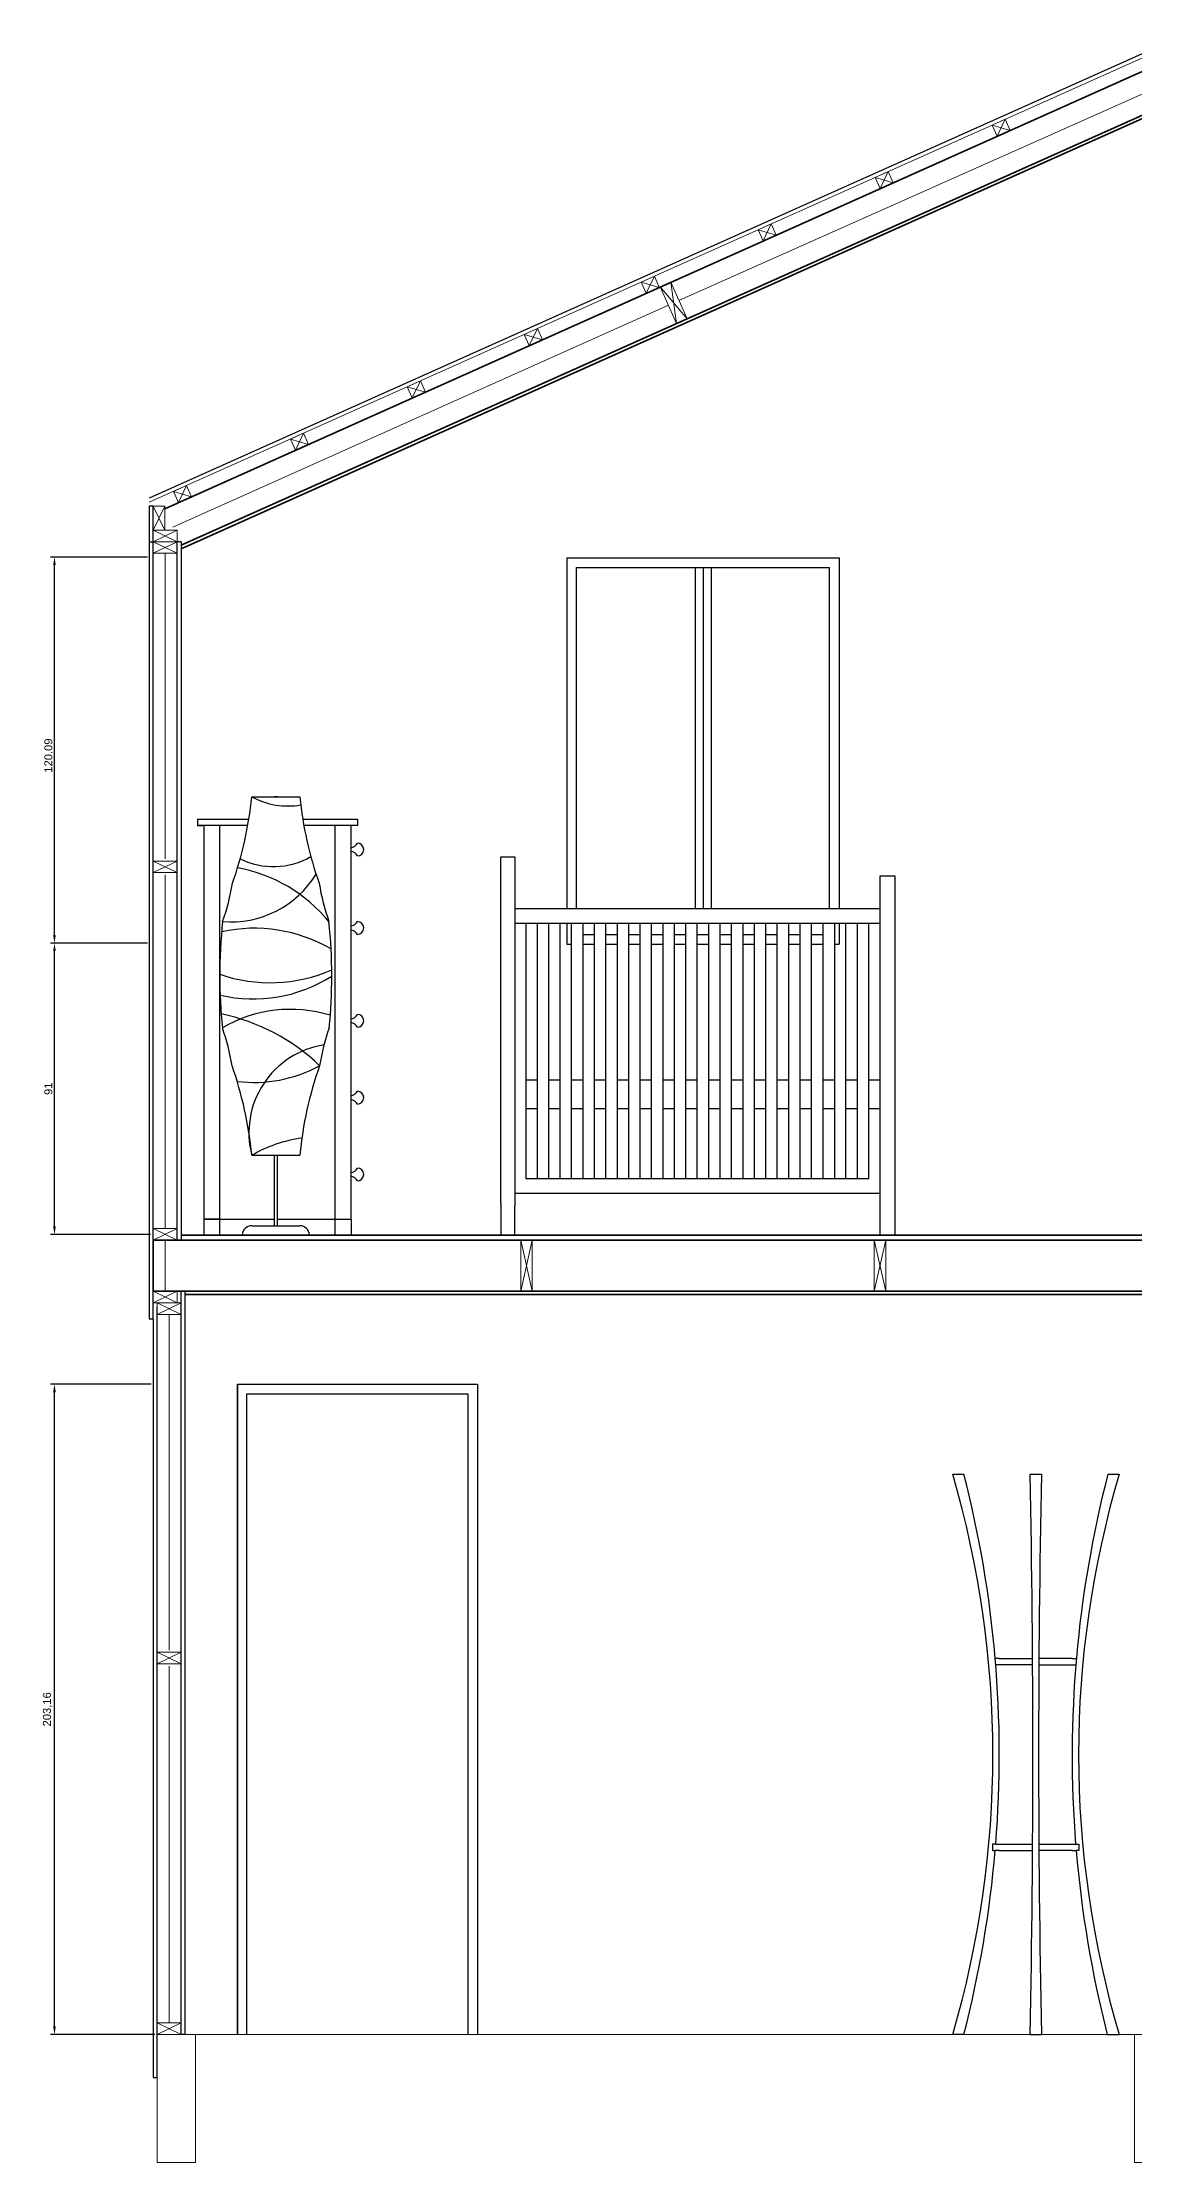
# Model space of a CAD drawing. Header units: inches. Extents: x 1841 to 3762, y 1077 to 2987.
# Drawn here: x 2952 to 3294, y 2276 to 2939 of the extents above; entities that cross this region are included whole.
import ezdxf

# ---------------------------------------------------------------- set-up
doc = ezdxf.new("R2010")
doc.units = ezdxf.units.IN
doc.header["$MEASUREMENT"] = 0
for name, color, linetype, lineweight in [('A-ANNO-SYMB', 3, 'Continuous', 18), ('A-DETL-MCUT', 4, 'Continuous', 25), ('A-ELEV-IDEN', 3, 'Continuous', 18), ('A-ELEV-MBE1', 7, 'Continuous', 35), ('A-ELEV-MBE2', 4, 'Continuous', 25), ('A-SECT-MCUT', 7, 'Continuous', 35), ('A-WALL-PATT', 8, 'Continuous', 18), ('A-WALL-STUD', 3, 'Continuous', 18)]:
    doc.layers.add(name, color=color, linetype=linetype, lineweight=lineweight)
doc.layers.add('simona arzu 1', color=1, linetype='Continuous')
doc.styles.get("Standard").update_dxf_attribs({"font": 'Arial.ttf'})
doc.dimstyles.new('ISO-25', dxfattribs={"dimtxt": 2.5, "dimasz": 2.5, "dimexe": 1.25, "dimexo": 0.625, "dimtad": 1, "dimtxsty": 'Standard', "dimcen": 2.5, "dimadec": 0, "dimazin": 0, "dimtfac": 1, "dimtmove": 0, "dimatfit": 3, "dimfxl": 1, "dimarcsym": 0})

# ---------------------------------------------------------------- blocks, each defined once
blk = doc.blocks.new('*D38')
at = {"color": 0, "lineweight": -2, "transparency": 16777216}
for p, q in [((2985.16, 2657.48), (2954.84, 2657.48)), ((2956.09, 2568.98), (2956.09, 2654.98)), ((2986.07, 2566.48), (2954.84, 2566.48))]:
    blk.add_line(p, q, dxfattribs=at)
at = {"color": 0, "transparency": 16777216}
for points in [[(2955.67, 2654.98), (2956.51, 2654.98), (2956.09, 2657.48)], [(2955.67, 2568.98), (2956.51, 2568.98), (2956.09, 2566.48)]]:
    blk.add_solid(points, dxfattribs=at)
at = {"color": 0, "transparency": 16777216, "insert": (2954.2, 2611.98), "char_height": 2.5, "attachment_point": 5, "rotation": 90}
blk.add_mtext('91', dxfattribs=at)
blk = doc.blocks.new('*D39')
at = {"color": 0, "lineweight": -2, "transparency": 16777216}
for p, q in [((2985.16, 2778.06), (2954.84, 2778.06)), ((2956.09, 2659.98), (2956.09, 2775.56)), ((2985.16, 2657.48), (2954.84, 2657.48))]:
    blk.add_line(p, q, dxfattribs=at)
at = {"color": 0, "transparency": 16777216}
for points in [[(2955.67, 2775.56), (2956.51, 2775.56), (2956.09, 2778.06)], [(2955.67, 2659.98), (2956.51, 2659.98), (2956.09, 2657.48)]]:
    blk.add_solid(points, dxfattribs=at)
at = {"color": 0, "transparency": 16777216, "insert": (2954.2, 2716.06), "char_height": 2.5, "attachment_point": 5, "rotation": 90}
blk.add_mtext('120.09', dxfattribs=at)
blk = doc.blocks.new('*D42')
at = {"color": 0, "lineweight": -2, "transparency": 16777216}
for p, q in [((2986.3, 2519.67), (2954.84, 2519.67)), ((2956.09, 2319.02), (2956.09, 2517.17)), ((2987.5, 2316.52), (2954.84, 2316.52))]:
    blk.add_line(p, q, dxfattribs=at)
at = {"color": 0, "transparency": 16777216}
for points in [[(2955.67, 2517.17), (2956.51, 2517.17), (2956.09, 2519.67)], [(2955.67, 2319.02), (2956.51, 2319.02), (2956.09, 2316.52)]]:
    blk.add_solid(points, dxfattribs=at)
at = {"color": 0, "transparency": 16777216, "insert": (2953.96, 2418.09), "char_height": 2.5, "attachment_point": 5, "rotation": 90}
blk.add_mtext('203,16', dxfattribs=at)

msp = doc.modelspace()

# ---------------------------------------------------------------- linework, layer by layer
at = {"color": 0}
for p, q in [((3303.823, 2938.883), (2985.725, 2796.513)), ((3095.507, 2576.186), (3095.507, 2566.209)), ((3099.97, 2566.209), (3099.97, 2575.317)), ((3214.075, 2566.209), (3214.075, 2576.505)), ((3218.681, 2575.829), (3218.681, 2566.209)), ((3095.507, 2566.209), (3099.97, 2566.209)), ((3218.681, 2566.209), (3214.075, 2566.209))]:
    msp.add_line(p, q, dxfattribs=at)
for p, q in [((3017.746, 2703.182), (3032.746, 2703.182)), ((3017.746, 2703.182), (3030.246, 2703.182)), ((3017.746, 2703.182), (3025.246, 2703.182)), ((3025.746, 2703.182), (3024.746, 2703.182)), ((3024.746, 2703.182), (3025.246, 2703.182)), ((3000.746, 2696.209), (3000.746, 2694.209)), ((3000.746, 2696.209), (3016.83, 2696.209)), ((3033.663, 2696.209), (3050.746, 2696.209)), ((3050.746, 2696.209), (3050.746, 2694.209)), ((3016.487, 2694.209), (3000.746, 2694.209)), ((3000.746, 2694.209), (3002.746, 2694.209)), ((3002.746, 2694.209), (3002.746, 2566.209)), ((3007.746, 2571.225), (3007.746, 2694.209)), ((3050.746, 2694.209), (3034.006, 2694.209)), ((3043.746, 2571.225), (3043.746, 2694.209)), ((3048.746, 2571.225), (3048.746, 2694.209)), ((3017.746, 2591.182), (3032.746, 2591.182)), ((3024.746, 2591.182), (3024.746, 2569.182)), ((3025.746, 2569.182), (3025.746, 2591.182)), ((3007.746, 2571.225), (3002.746, 2571.225)), ((3002.746, 2571.225), (3024.746, 2571.225)), ((3007.746, 2566.209), (3007.746, 2571.225)), ((3025.746, 2571.225), (3048.746, 2571.225)), ((3043.746, 2566.209), (3043.746, 2571.225)), ((3043.746, 2571.225), (3048.746, 2571.225)), ((3048.746, 2571.225), (3048.746, 2566.209)), ((3002.746, 2566.209), (3007.746, 2566.209)), ((3017.746, 2569.182), (3032.746, 2569.182)), ((3048.746, 2566.209), (3043.746, 2566.209)), ((3236.745, 2491.517), (3240.245, 2491.517)), ((3260.941, 2491.517), (3264.441, 2491.517)), ((3285.231, 2491.517), (3288.637, 2491.517)), ((3251.311, 2434.017), (3250.028, 2434.017)), ((3261.697, 2432.017), (3250.194, 2432.017)), ((3251.311, 2434.017), (3251.311, 2434.017)), ((3251.311, 2434.017), (3261.697, 2434.017)), ((3263.673, 2432.017), (3275.218, 2432.017)), ((3274.072, 2434.017), (3263.686, 2434.017)), ((3274.072, 2434.017), (3275.386, 2434.017)), ((3251.311, 2404.017), (3251.311, 2404.017)), ((3250.194, 2376.017), (3249.194, 2376.017)), ((3249.194, 2376.017), (3249.194, 2374.017)), ((3249.194, 2374.017), (3250.028, 2374.017)), ((3251.311, 2374.017), (3250.028, 2374.017)), ((3250.194, 2376.017), (3261.71, 2376.017)), ((3251.311, 2374.017), (3261.697, 2374.017)), ((3263.673, 2376.017), (3275.16, 2376.017)), ((3274.072, 2374.017), (3263.686, 2374.017)), ((3274.072, 2374.017), (3275.323, 2374.017)), ((3275.16, 2376.017), (3276.16, 2376.017)), ((3276.16, 2374.017), (3275.323, 2374.017)), ((3276.16, 2376.017), (3276.16, 2374.017)), ((3240.245, 2316.517), (3236.745, 2316.517)), ((3260.941, 2316.517), (3264.441, 2316.517)), ((3285.044, 2316.517), (3288.745, 2316.517))]:
    msp.add_line(p, q)
for centre, radius, start, end in [((2902.736, 2714.749), 115.59, 340.509371, 354.256853), ((3028.954, 2723.7), 23.38, 241.355181, 280.029034), ((3147.756, 2714.749), 115.59, 185.743147, 199.490629), ((3024.502, 2704.76), 23.38, 243.612615, 299.998116), ((3048.12, 2690.253), 3.046, 281.860217, 329.556276), ((3048.12, 2683.166), 3.046, 30.443724, 78.139783), ((3050.746, 2686.709), 2, 270, 90), ((3011.097, 2695.502), 31.416, 265.518674, 328.321514), ((2942.213, 2687.516), 70.408, 340.645058, 350.736017), ((3004.553, 2633.539), 48.272, 39.405478, 79.567233), ((3108.279, 2687.516), 70.408, 189.263983, 199.354942), ((3169.546, 2647.182), 161.8, 173.968917, 180), ((2880.946, 2647.182), 161.8, 0, 6.031083), ((3048.12, 2665.753), 3.046, 281.860217, 329.556276), ((3050.746, 2662.209), 2, 270, 90), ((3018.427, 2613.843), 48.272, 60.05336, 102.059259), ((3048.12, 2658.666), 3.046, 30.443724, 78.139783), ((3169.546, 2647.182), 161.8, 180, 185.729051), ((3023.479, 2693.371), 48.272, 250.980332, 293.510416), ((3018.252, 2685.707), 45.653, 256.836658, 302.448513), ((2880.946, 2647.182), 161.8, 354.263705, 0), ((3029.896, 2594.266), 42.509, 73.060275, 120.13527), ((2995.548, 2573.944), 62.681, 46.196277, 78.373384), ((2942.073, 2607.847), 70.408, 9.263983, 19.224266), ((3108.425, 2607.847), 70.408, 160.793276, 170.736017), ((3048.12, 2636.753), 3.046, 281.860217, 329.556276), ((3048.12, 2629.666), 3.046, 30.443724, 78.139783), ((3050.746, 2633.209), 2, 270, 90), ((3044.635, 2598.243), 27.8, 98.929608, 194.714184), ((2899.877, 2579.832), 118.414, 5.499931, 19.408565), ((3018.507, 2656.46), 42.509, 262.785375, 298.722844), ((3149.689, 2580.017), 117.474, 160.525366, 174.546428), ((3048.12, 2612.753), 3.046, 281.860217, 329.556276), ((3050.746, 2609.209), 2, 270, 90), ((3048.12, 2605.666), 3.046, 30.443724, 78.139783), ((3039.088, 2554.418), 42.509, 97.712909, 120.13527), ((3048.12, 2588.753), 3.046, 281.860217, 329.556276), ((3048.12, 2581.666), 3.046, 30.443724, 78.139783), ((3050.746, 2585.209), 2, 270, 90), ((3017.746, 2566.181), 3, 90.001757, 179.46638), ((3032.746, 2566.182), 3, 0.534994, 90), ((2938.374, 2404.017), 310.937, 343.655751, 16.344249), ((2899.826, 2404.017), 351.484, 355.430854, 14.415044), ((-1210.782, 2404.017), 4472.58, 358.879014, 1.120986), ((7736.165, 2404.017), 4472.58, 178.879014, 181.120986), ((3625.556, 2403.653), 351.484, 165.523833, 184.509769), ((3584.472, 2404.018), 308.4, 163.517733, 196.482727), ((2899.826, 2404.017), 351.484, 345.584956, 355.103717), ((3625.556, 2403.653), 351.484, 184.836879, 194.353937)]:
    msp.add_arc(centre, radius, start, end)
at = {"layer": 'A-ANNO-SYMB', "color": 0}
msp.add_line((3293.562, 2316.517), (2994.63, 2316.517), dxfattribs=at)
for points in [[(3000.137, 2316.517), (2988.128, 2316.517), (2988.128, 2276.486), (3000.137, 2276.486)], [(3305.571, 2316.517), (3293.562, 2316.517), (3293.562, 2276.486), (3305.571, 2276.486)]]:
    msp.add_lwpolyline(points, close=True, dxfattribs=at)
at = {"layer": 'A-DETL-MCUT', "color": 0}
msp.add_line((2995.636, 2782.877), (2994.433, 2782.877), dxfattribs=at)
msp.add_lwpolyline([(2986.927, 2793.985), (2985.725, 2793.985), (2985.725, 2782.877), (2986.927, 2782.877)], close=True, dxfattribs=at)
for points in [[(2985.725, 2782.877), (2985.725, 2540.089), (2986.925, 2540.089), (2986.927, 2782.877)], [(2995.634, 2782.877), (2995.634, 2564.708), (2994.433, 2564.708), (2994.433, 2782.877)], [(2996.835, 2548.696), (2996.835, 2316.517), (2995.634, 2316.517), (2995.634, 2548.696)], [(2986.925, 2540.089), (2986.926, 2303.106), (2988.128, 2303.106), (2988.128, 2541.491)]]:
    msp.add_lwpolyline(points, dxfattribs=at)
at = {"layer": 'A-ELEV-IDEN', "color": 0}
msp.add_lwpolyline([(3297.706, 2934.794), (2985.725, 2795.195)], dxfattribs=at)
at = {"layer": 'A-ELEV-MBE1', "color": 0}
for p, q in [((3299.066, 2566.209), (2995.634, 2566.209)), ((3126.635, 2547.695), (3298.066, 2547.695))]:
    msp.add_line(p, q, dxfattribs=at)
for points in [[(2990.53, 2793.178), (3303.823, 2933.365)], [(2995.634, 2781.757), (3299.07, 2917.533)], [(3212.001, 2877.477), (3299.07, 2916.437)], [(2995.634, 2780.661), (3212.001, 2877.477)], [(2986.925, 2548.696), (3306.572, 2548.696), (3306.572, 2564.708), (2986.927, 2564.708), (2986.925, 2548.696)], [(2996.835, 2547.695), (3126.635, 2547.695)]]:
    msp.add_lwpolyline(points, dxfattribs=at)
at = {"layer": 'A-ELEV-MBE2', "color": 0}
for p, q in [((3116.218, 2777.873), (3116.218, 2668.169)), ((3116.218, 2777.873), (3201.283, 2777.873)), ((3201.283, 2777.873), (3201.283, 2668.169)), ((3119.22, 2774.87), (3198.281, 2774.87)), ((3119.22, 2668.169), (3119.22, 2774.87)), ((3156.248, 2774.87), (3156.248, 2668.169)), ((3158.75, 2774.87), (3158.75, 2668.169)), ((3161.252, 2774.87), (3161.252, 2668.169)), ((3198.281, 2668.169), (3198.281, 2774.87)), ((3116.218, 2663.706), (3116.218, 2657.167)), ((3201.283, 2663.706), (3201.283, 2657.167)), ((3116.218, 2657.167), (3117.677, 2657.167)), ((3121.248, 2660.169), (3124.818, 2660.169)), ((3121.248, 2657.167), (3124.818, 2657.167)), ((3128.388, 2660.169), (3131.958, 2660.169)), ((3128.388, 2657.167), (3131.958, 2657.167)), ((3135.529, 2660.169), (3139.099, 2660.169)), ((3135.529, 2657.167), (3139.099, 2657.167)), ((3142.669, 2660.169), (3146.24, 2660.169)), ((3142.669, 2657.167), (3146.24, 2657.167)), ((3149.81, 2660.169), (3153.38, 2660.169)), ((3149.81, 2657.167), (3153.38, 2657.167)), ((3156.95, 2660.169), (3160.521, 2660.169)), ((3156.95, 2657.167), (3160.521, 2657.167)), ((3164.091, 2660.169), (3167.661, 2660.169)), ((3164.091, 2657.167), (3167.661, 2657.167)), ((3171.231, 2660.169), (3174.802, 2660.169)), ((3171.231, 2657.167), (3174.802, 2657.167)), ((3178.372, 2660.169), (3181.942, 2660.169)), ((3178.372, 2657.167), (3181.942, 2657.167)), ((3185.513, 2660.169), (3189.083, 2660.169)), ((3185.513, 2657.167), (3189.083, 2657.167)), ((3192.653, 2660.169), (3196.223, 2660.169)), ((3192.653, 2657.167), (3196.223, 2657.167)), ((3199.794, 2657.167), (3201.283, 2657.167)), ((2988.128, 2321.52), (2988.128, 2543.692))]:
    msp.add_line(p, q, dxfattribs=at)
for points in [[(3013.237, 2519.673), (3013.237, 2519.673), (3088.296, 2519.673), (3088.296, 2316.517)], [(3016.24, 2316.517), (3016.24, 2516.671), (3085.294, 2516.671), (3085.294, 2316.517)]]:
    msp.add_lwpolyline(points, dxfattribs=at)
at = {"layer": 'A-SECT-MCUT', "color": 0}
msp.add_line((3013.238, 2519.673), (3013.238, 2316.517), dxfattribs=at)
at = {"layer": 'A-WALL-PATT', "color": 0, "ltscale": 0.1}
for p, q in [((2990.68, 2683.8), (2990.68, 2779.274)), ((2990.68, 2568.311), (2990.68, 2678.796)), ((2990.68, 2564.708), (2990.68, 2548.696)), ((2991.881, 2436.609), (2991.881, 2541.49)), ((2991.881, 2320.119), (2991.881, 2431.605))]:
    msp.add_line(p, q, dxfattribs=at)
at = {"layer": 'A-WALL-PATT', "color": 0, "ltscale": 0.16}
for points in [[(3151.216, 2858.227), (3302.022, 2925.429)], [(2993.079, 2787.467), (3147.927, 2856.755)]]:
    msp.add_lwpolyline(points, dxfattribs=at)
at = {"layer": 'A-WALL-STUD', "color": 0}
for p, q in [((3250.587, 2909.544), (3253.145, 2914.855)), ((3254.698, 2911.383), (3249.034, 2913.015)), ((3218.159, 2895.033), (3212.495, 2896.665)), ((3214.048, 2893.194), (3216.605, 2898.505)), ((3177.508, 2876.844), (3180.066, 2882.155)), ((3181.619, 2878.683), (3175.955, 2880.315)), ((3145.079, 2862.333), (3139.415, 2863.965)), ((3140.968, 2860.494), (3143.526, 2865.804)), ((3153.752, 2852.509), (3145.391, 2862.472)), ((3148.679, 2863.944), (3150.464, 2851.037)), ((3104.429, 2844.144), (3106.986, 2849.454)), ((3108.54, 2845.983), (3102.876, 2847.615)), ((3072, 2829.633), (3066.336, 2831.265)), ((3067.889, 2827.794), (3070.447, 2833.104)), ((3031.349, 2811.443), (3033.907, 2816.754)), ((3035.46, 2813.283), (3029.796, 2814.915)), ((2998.92, 2796.933), (2993.257, 2798.565)), ((2994.81, 2795.093), (2997.367, 2800.404)), ((2990.53, 2786.479), (2986.927, 2793.985)), ((2990.53, 2793.985), (2986.927, 2786.479)), ((2994.433, 2786.479), (2986.927, 2782.877)), ((2986.927, 2786.479), (2994.433, 2782.877)), ((2994.433, 2782.877), (2986.927, 2779.274)), ((2986.927, 2782.877), (2994.433, 2779.274)), ((2986.927, 2679.497), (2994.433, 2683.1)), ((2994.433, 2679.497), (2986.927, 2683.1)), ((2986.927, 2564.708), (2994.433, 2568.311)), ((2994.433, 2564.708), (2986.927, 2568.311)), ((2986.925, 2545.093), (2994.431, 2548.696)), ((2994.431, 2545.093), (2986.925, 2548.696)), ((2988.128, 2541.49), (2995.634, 2545.093)), ((2995.634, 2541.49), (2988.128, 2545.093)), ((2995.634, 2432.306), (2988.128, 2435.909)), ((2988.128, 2432.306), (2995.634, 2435.909)), ((2995.634, 2316.517), (2988.128, 2320.119)), ((2988.128, 2316.517), (2995.634, 2320.119))]:
    msp.add_line(p, q, dxfattribs=at)
for points in [[(3250.587, 2909.544), (3254.698, 2911.383), (3253.145, 2914.855), (3249.034, 2913.015)], [(3214.048, 2893.194), (3218.159, 2895.033), (3216.605, 2898.505), (3212.495, 2896.665)], [(3177.508, 2876.844), (3181.619, 2878.683), (3180.066, 2882.155), (3175.955, 2880.315)], [(3140.968, 2860.494), (3145.079, 2862.333), (3143.526, 2865.804), (3139.415, 2863.965)], [(3145.391, 2862.472), (3148.679, 2863.944), (3153.752, 2852.509), (3150.464, 2851.037)], [(3104.429, 2844.144), (3108.54, 2845.983), (3106.986, 2849.454), (3102.876, 2847.615)], [(3067.889, 2827.794), (3072, 2829.633), (3070.447, 2833.104), (3066.336, 2831.265)], [(3031.349, 2811.443), (3035.46, 2813.283), (3033.907, 2816.754), (3029.796, 2814.915)], [(2994.81, 2795.093), (2998.92, 2796.933), (2997.367, 2800.404), (2993.257, 2798.565)], [(2990.53, 2786.479), (2990.53, 2793.985), (2986.927, 2793.985), (2986.927, 2786.479)], [(2994.433, 2786.479), (2986.927, 2786.479), (2986.927, 2782.877), (2994.433, 2782.877)], [(2994.433, 2782.877), (2986.927, 2782.877), (2986.927, 2779.274), (2994.433, 2779.274)], [(2986.927, 2679.497), (2994.433, 2679.497), (2994.433, 2683.1), (2986.927, 2683.1)], [(2986.927, 2564.708), (2994.433, 2564.708), (2994.433, 2568.311), (2986.927, 2568.311)], [(2986.925, 2545.093), (2994.431, 2545.093), (2994.431, 2548.696), (2986.925, 2548.696)], [(2988.128, 2541.49), (2995.634, 2541.49), (2995.634, 2545.093), (2988.128, 2545.093)], [(2995.634, 2432.306), (2988.128, 2432.306), (2988.128, 2435.909), (2995.634, 2435.909)], [(2995.634, 2316.517), (2988.128, 2316.517), (2988.128, 2320.119), (2995.634, 2320.119)]]:
    msp.add_lwpolyline(points, close=True, dxfattribs=at)
for points in [[(3105.368, 2564.708), (3105.368, 2548.696), (3101.766, 2548.696), (3101.766, 2564.708), (3105.368, 2564.708)], [(3101.766, 2564.708), (3105.368, 2548.696)], [(3105.368, 2564.708), (3101.766, 2548.696)], [(3215.804, 2564.708), (3215.804, 2548.696), (3212.201, 2548.696), (3212.201, 2564.708), (3215.804, 2564.708)], [(3212.201, 2564.708), (3215.804, 2548.696)], [(3215.804, 2564.708), (3212.201, 2548.696)]]:
    msp.add_lwpolyline(points, dxfattribs=at)
at = {"layer": 'simona arzu 1', "color": 0}
for points in [[(3095.507, 2576.186), (3095.507, 2684.437), (3099.97, 2684.437), (3099.97, 2575.317)], [(3214.075, 2576.505), (3214.075, 2678.519), (3218.681, 2678.519), (3218.681, 2575.829)], [(3099.97, 2668.169), (3099.97, 2579.365), (3214.075, 2579.365), (3214.075, 2668.169), (3210.504, 2668.169)], [(3214.075, 2668.169), (3099.97, 2668.169), (3099.97, 2663.706), (3214.075, 2663.706), (3214.075, 2668.169)], [(3106.967, 2668.169), (3103.396, 2668.169)], [(3103.396, 2663.706), (3103.396, 2583.907), (3210.504, 2583.907), (3210.504, 2663.706)], [(3106.967, 2583.907), (3106.967, 2663.706)], [(3114.107, 2668.169), (3110.537, 2668.169)], [(3110.537, 2583.907), (3110.537, 2663.706)], [(3114.107, 2583.907), (3114.107, 2663.706)], [(3121.248, 2668.169), (3117.677, 2668.169)], [(3117.677, 2583.907), (3117.677, 2663.706)], [(3121.248, 2583.907), (3121.248, 2663.706)], [(3128.388, 2668.169), (3124.818, 2668.169)], [(3124.818, 2583.907), (3124.818, 2663.706)], [(3128.388, 2583.907), (3128.388, 2663.706)], [(3135.529, 2668.169), (3131.958, 2668.169)], [(3131.958, 2583.907), (3131.958, 2663.706)], [(3135.529, 2583.907), (3135.529, 2663.706)], [(3142.669, 2668.169), (3139.099, 2668.169)], [(3139.099, 2583.907), (3139.099, 2663.706)], [(3142.669, 2583.907), (3142.669, 2663.706)], [(3149.81, 2668.169), (3146.24, 2668.169)], [(3146.24, 2583.907), (3146.24, 2663.706)], [(3149.81, 2583.907), (3149.81, 2663.706)], [(3156.95, 2668.169), (3153.38, 2668.169)], [(3153.38, 2583.907), (3153.38, 2663.706)], [(3156.95, 2583.907), (3156.95, 2663.706)], [(3164.091, 2668.169), (3160.521, 2668.169)], [(3160.521, 2583.907), (3160.521, 2663.706)], [(3164.091, 2583.907), (3164.091, 2663.706)], [(3171.231, 2668.169), (3167.661, 2668.169)], [(3167.661, 2583.907), (3167.661, 2663.706)], [(3171.231, 2583.907), (3171.231, 2663.706)], [(3178.372, 2668.169), (3174.802, 2668.169)], [(3174.802, 2583.907), (3174.802, 2663.706)], [(3178.372, 2583.907), (3178.372, 2663.706)], [(3185.513, 2668.169), (3181.942, 2668.169)], [(3181.942, 2583.907), (3181.942, 2663.706)], [(3185.513, 2583.907), (3185.513, 2663.706)], [(3192.653, 2668.169), (3189.083, 2668.169)], [(3189.083, 2583.907), (3189.083, 2663.706)], [(3192.653, 2583.907), (3192.653, 2663.706)], [(3199.794, 2668.169), (3196.223, 2668.169)], [(3196.223, 2583.907), (3196.223, 2663.706)], [(3199.794, 2663.706), (3199.794, 2583.907)], [(3206.934, 2668.169), (3203.364, 2668.169)], [(3203.364, 2583.828), (3203.364, 2663.706)], [(3206.934, 2663.706), (3206.934, 2583.907)], [(3103.396, 2614.759), (3106.967, 2614.759)], [(3110.537, 2614.759), (3114.107, 2614.759)], [(3117.677, 2614.759), (3121.248, 2614.759)], [(3124.818, 2614.759), (3128.388, 2614.759)], [(3131.958, 2614.759), (3135.529, 2614.759)], [(3139.099, 2614.759), (3142.669, 2614.759)], [(3146.24, 2614.759), (3149.81, 2614.759)], [(3153.38, 2614.759), (3156.95, 2614.759)], [(3160.521, 2614.759), (3164.091, 2614.759)], [(3167.661, 2614.759), (3171.231, 2614.759)], [(3174.802, 2614.759), (3178.372, 2614.759)], [(3181.942, 2614.759), (3185.513, 2614.759)], [(3189.083, 2614.759), (3192.653, 2614.759)], [(3196.223, 2614.759), (3199.794, 2614.759)], [(3203.364, 2614.759), (3206.934, 2614.759)], [(3210.504, 2614.759), (3214.218, 2614.759)], [(3106.967, 2605.689), (3103.396, 2605.689)], [(3114.107, 2605.689), (3110.537, 2605.689)], [(3121.248, 2605.689), (3117.677, 2605.689)], [(3128.388, 2605.689), (3124.818, 2605.689)], [(3135.529, 2605.689), (3131.958, 2605.689)], [(3142.669, 2605.689), (3139.099, 2605.689)], [(3149.81, 2605.689), (3146.24, 2605.689)], [(3156.95, 2605.689), (3153.38, 2605.689)], [(3164.091, 2605.689), (3160.521, 2605.689)], [(3171.231, 2605.689), (3167.661, 2605.689)], [(3178.372, 2605.689), (3174.802, 2605.689)], [(3185.513, 2605.689), (3181.942, 2605.689)], [(3192.653, 2605.689), (3189.083, 2605.689)], [(3199.794, 2605.689), (3196.223, 2605.689)], [(3206.934, 2605.689), (3203.364, 2605.689)], [(3214.075, 2605.689), (3210.504, 2605.689)]]:
    msp.add_lwpolyline(points, dxfattribs=at)

# ---------------------------------------------------------------- dimensions: what is measured, and where the dimension line sits
at = {"color": 3}
dim = msp.add_linear_dim(base=(2956.089, 2778.063), p1=(2985.786, 2657.483), p2=(2985.786, 2778.063), angle=270, text='120.09', dimstyle='ISO-25', dxfattribs=at)
dim.commit()
dim.dimension.update_dxf_attribs({"geometry": '*D39', "text_midpoint": (2956.089, 2716.064), "dimtype": 160})
for base, p1, p2, picture, middle in [((2956.089, 2657.483), (2986.692, 2566.483), (2985.786, 2657.483), '*D38', (2954.197, 2611.983)), ((2956.089, 2519.673), (2988.128, 2316.517), (2986.925, 2519.673), '*D42', (2953.958, 2418.095))]:
    dim = msp.add_linear_dim(base=base, p1=p1, p2=p2, angle=270, dimstyle='ISO-25', dxfattribs=at)
    dim.commit()
    dim.dimension.update_dxf_attribs({"geometry": picture, "text_midpoint": middle})

doc.saveas('drawing.dxf')
